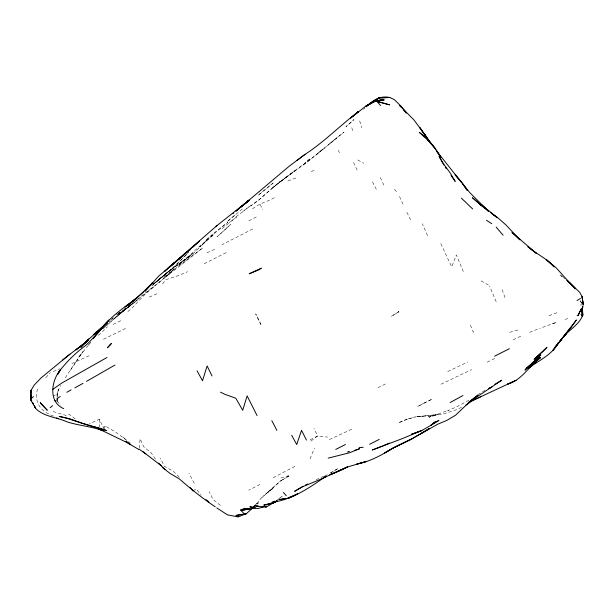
<?xml version="1.0" encoding="UTF-8"?>
<svg xmlns="http://www.w3.org/2000/svg" width="614" height="614" viewBox="0 0 614 614"><rect width="100%" height="100%" fill="white"/><g stroke="black" fill="none" stroke-linecap="round" stroke-linejoin="round"><path stroke-width="0.46" stroke-dasharray="3.07 2.3" d="M103.144 429.808L103.175 427.237L99.338 419.255L89.145 424.044M57.133 397.596L56.964 401.978L57.048 397.611M57.064 396.736L57.125 393.244L58.737 389.276L57.125 393.244L57.133 396.728M37.508 388.992C33.762 403.26 41.291 411.948 54.416 416.445M139.194 448.197L140.153 438.803L143.814 446.823L151.282 452.971L156.248 460.354M56.964 401.978L57.424 397.527M57.516 396.636L58.161 390.412L60.863 385.469M552.615 323.624L556.629 322.304L542.316 327.462M473.578 331.683L473.363 332.32L469.994 324.169M310.039 458.819L314.391 448.159M103.528 429.915L105.493 426.162L115.716 432.11L130.061 442.786M76.581 360.725L77.709 359.029L64.025 379.69M70.38 370.349L83.036 351.607L78.339 357.601L89.467 343.878M162.626 283.929L165.481 279.815L179.372 275.241L187.562 271.718M89.897 343.333L90.811 342.067M45.751 377.664L50.371 372.667M253.098 507.586L258.763 501.446L252.208 508.154M98.417 335.351L107.488 326.817M273.053 187.423L258.678 200.195L251.149 205.613L258.532 200.149L280.345 181.36L272.831 187.592L295.05 170.631L287.582 176.157M252.584 208.86C259.131 203.173 268.441 201.538 275.839 196.848M104.871 326.694L131.089 304.559M108.785 321.966L110.136 320.738M110.812 320.132L113.506 317.676L112.101 318.873M152.479 285.111L172.703 268.103L187.124 254.035L172.841 267.85L153.4 284.006M151.727 285.932L165.105 274.297M188.498 252.239L186.38 254.112L188.437 252.3M234.732 215.092L227.134 221.777L242.292 208.967M159.793 278.802L152.226 285.026L174.315 267.006L157.43 280.89M153.439 287.275C143.185 294.49 136.277 305.012 126.561 312.618M118.279 313.524L119.646 312.342L118.195 313.601M102.991 328.943L115.862 317.062L137.398 299.893L129.984 305.879M158.32 280.022L154.214 283.461L167.323 272.524L182.918 261.027L167.323 272.524L159.011 279.477L159.609 279.009M136.745 299.655L160.323 281.273L174.199 269.492L202.866 247.795L166.041 276.799M322.097 149.854L316.172 154.935L344.009 132.064L328.406 144.528M111.963 318.981L113.321 317.814M252.891 507.571L258.371 502.904L253.283 506.68M363.572 109.284L364.939 108.125M286.485 176.725L279.639 182.235L309.088 160.653L336.886 137.797L336.15 138.365M222.053 228.6L236.52 216.972L229.191 222.59M117.412 314.36L119.469 312.649M160.569 278.165L167.323 272.524M322.949 149.171L308.489 160.853L293.776 171.344L272.831 187.592M164.36 274.972L172.703 268.103M129.961 305.895L159.617 281.941M116.522 315.013L120.075 312.104M277.789 499.627L282.148 496.166L277.774 499.689M169.825 273.737L158.873 282.563M130.252 305.672L113.628 318.973L129.239 306.478M236.022 216.803L251.057 205.283L243.083 211.3M310.914 441.075L317.707 435.932L327.607 437.114M126.921 307.622L129.04 306.025M129.746 305.488L133.982 302.295M477.884 394.625L485.436 390.036M193.057 490.954L196.219 488.851L201.154 495.214M330.693 473.003L338.467 468.206L330.278 473.026M468.881 400.259L457.276 406.591L447.683 410.643L448.42 410.352L429.063 417.267L438.135 414.358L428.111 416.706L443.154 414.028L456.831 409.599L461.92 407.12M294.927 466.348L271.887 478.413M125.54 328.475L101.763 340.087M248.793 220.871L256.514 216.895M259.968 484.446L248.739 490.21M226.113 252.661L203.196 264.266M252.784 228.945L222.091 244.687M53.195 396.045L55.337 394.963M310.185 439.731L317.707 435.932L313.984 428.633M316.08 479.688L324.054 476.042M377.917 387.703L385.408 383.996M487.125 362.199L494.754 358.492M440.944 384.234L471.698 369.59M447.721 371.547L467.63 362.06M513.097 339.88L520.902 336.15M113.137 324.361L121.234 320.508M351.661 429.217L327.362 440.553M89.107 355.721L71.984 363.534M103.175 427.237L105.493 426.162M206.88 252.776L214.762 249.292M149.179 297.153L157.03 293.722M529.544 332.304L540.297 328.122M295.787 178.022L287.598 181.069M311.252 171.544L315.811 169.664M53.311 371.485L59.88 368.822M324.867 475.72L327.308 474.745M549.039 315.726L558.702 311.996M347.547 452.157L349.22 451.513L347.539 452.034M347.486 452.127L349.22 451.513M565.064 319.457L567.82 318.543M280.936 478.037L289.125 475.466M347.678 452.004L349.389 451.474M576.746 315.749L578.964 315.074M509.697 332.335L517.932 329.987M580.199 305.012L581.934 304.79M425.794 415.947L416.077 416.852L436.07 414.726L416.607 416.814M580.445 314.629L582.179 314.483M53.157 411.534L65.944 415.44L68.829 414.089L76.059 419.546M357.732 159.947L363.833 163.278M481.054 280.897L489.373 285.571M562.37 276.745L559.531 274.542L562.409 276.853M563.076 277.298L565.202 278.948M220.357 505.383L212.989 499.405L209.197 491.637M123.184 437.191L126.637 440.438M179.326 477.162L173.363 471.299L164.199 466.156L160.515 458.159M394.411 189.411L397.949 193.065M57.14 401.072L60.709 405.194M580.376 300.883L581.811 303.37M580.276 300.753L581.65 303.147M194.247 483.287L188.905 473.148M372.491 181.874L376.328 189.373M504.969 297.613L502.152 289.601M406.913 212.329L410.682 220.05M260.159 204.508L262.669 209.696M353.518 162.48L357.264 170.362M380.35 177.484L384.042 185.466M399.522 196.572L403.16 204.577M440.798 243.604L451.697 266.89L456.317 254.91L463.294 271.603M427.551 235.615L422.309 223.734M496.181 301.75L489.604 286.17M338.329 150.246L339.419 152.802M359.689 120.897L361.799 127.697M351.807 127.689L353.019 132.494M99.338 419.255L99.437 426.891M90.212 342.85L88.623 344.976L90.197 342.904M206.642 240.627L192.389 254.396L184.86 260.129L192.673 253.597L178.229 265.678L199.803 246.053L214.002 234.364L199.696 247.012L206.642 240.627M225.499 229.229L217.118 236.743L230.726 224.394L225.499 229.229M212.958 233.919L205.345 240.734L227.863 222.253L212.958 233.919M273.99 486.749L259.922 499.397L266.545 493.311L273.621 487.838L266.637 493.357L281.289 480.394L273.99 486.749M346.78 125.97L345.958 126.722L353.986 119.546L346.78 125.97M309.709 158.995L302.464 165.465L309.709 158.995M273.13 183.033L257.895 195.505L273.13 183.033M190.632 254.956L183.624 260.812L175.696 266.123L190.632 254.956M124.642 309.042L118.226 314.214L125.724 308.182L124.642 309.042M171.498 271.242L163.477 277.674L175.143 268.372L171.498 271.242M398.624 311.912L391.295 316.356L398.624 311.912L398.286 311.175L398.586 311.935M288.158 476.456L280.728 480.9L288.726 476.126L288.158 476.456M425.141 402.431L417.528 406.568L432.394 399.016L425.141 402.431M407.067 419.155L398.386 422.869L406.744 419.423L415.54 416.86L407.067 419.155M260.935 324.522L255.685 313.884L260.935 324.522"/><path stroke-width="0.92" d="M31.007 394.84L30.999 400.474M31.045 392.108L31.068 390.289L34.323 384.955L41.038 377.948L68.415 355.376L88.47 340.156M30.7 398.463L31.068 390.289L30.7 399.745L31.091 398.655L33.379 396.613M582.387 309.364L582.932 314.844L582.041 316.018L582.648 306.854M582.202 309.372L581.857 311.981L583.024 305.549M63.679 408.632C48.161 402.078 51.223 380.642 60.41 369.881C67.548 360.948 75.668 352.858 84.916 346.104C93.881 338.345 100.581 328.505 108.893 320.101L95.239 335.996M266.614 506.005L266.069 507.141L255.247 505.936L258.087 505.951M556.284 345.644L553.053 350.241L576.4 319.94L570.728 327.999L563.215 337.117L569.232 329.672L564.819 335.106M557.359 344.109L558.433 342.574C552.285 354.815 539.031 360.257 528.623 368.131M93.336 338.736L96.436 334.415L107.343 322.78L98.57 330.892L101.916 327.845M564.274 335.781L559.891 341.223L566.484 333.433L565.095 334.968C571.319 328.574 579.739 323.54 582.932 314.844L582.179 314.483M96.383 334.599C106.629 320.117 120.881 309.609 135.034 299.279L127.443 305.542L143.661 291.85M561.296 339.695L554.657 347.739L562.677 338.053M533.566 362.114L540.727 354.746L524.978 370.158L532.238 363.196L539.982 357.171L525.998 368.661L533.566 362.114L531.617 363.918M165.742 270.244L164.798 271.211L182.987 255.616L159.087 275.747L144.981 291.213L152.732 282.593C143.96 291.22 135.341 300.169 125.056 307.038L135.425 299.617M106.959 322.887L81.961 345.36L87.15 341.353M192.389 247.542L199.696 240.865L168.919 267.52L173.939 262.961M252.423 508.192L246.329 513.711L238.132 516.865L227.433 514.854L216.788 507.908M190.325 249.414L186.925 252.438M406.345 112.938L401.487 106.675L394.334 99.629L389.798 97.488L379.26 97.849L365.23 106.606L350.54 118.118L358.33 111.71C340.064 125.494 324.123 142.057 304.82 154.521L289.033 166.363L243.85 204.493L249.015 200.241L217.026 225.545L167.238 268.825L176.832 260.935M366.389 106.782L369.912 103.666L369.605 104.012C374.832 98.547 382.292 95.776 389.798 97.488L378.485 97.941L379.26 97.849L371.086 102.906M52.689 405.662L50.125 407.704M93.543 334.469L107.366 322.55M185.62 253.574L178.889 259.231M357.302 112.523L358.131 111.802L353.472 115.839M236.029 211.093L242.476 205.705M52.758 389.383L61.845 383.021L106.913 357.525M236.237 210.97L238.846 208.791M468.459 402.569L477.892 395.132L470.746 400.75L455.527 415.248L446.862 420.375L437.59 424.266L411.38 439.156L393.497 447.813L411.679 438.941L429.217 428.626L420.559 433.952M217.026 225.545L215.783 226.581M529.752 367.095L536.482 361.5C526.843 369.16 520.158 380.933 507.433 384.172L516.059 380.312M233.174 213.526L233.635 213.15M241.003 207.002L249.061 200.494L243.942 204.546M62.674 359.988L69.965 354.148M83.404 344.193L75.952 349.873L86.543 341.814M296.838 160.546L305.035 154.352M325.328 476.625C309.118 488.061 292.095 499.658 271.941 502.39L273.337 503.112L277.275 500.571L266.069 507.141L263.936 505.03L271.342 503.273M326.226 476.103L322.503 478.682L326.349 476.211M469.119 402.155L501.753 380.189L494.869 384.349M57.348 398.44L60.249 396.46M466.041 404.979L473.156 400.236L514.77 380.903M577.083 300.499L580.353 298.481M303.001 486.334L294.62 491.33L302.479 486.795L320.631 479.25L347.47 466.978L366.596 461.398L356.795 464.061C370.019 461.659 381.831 454.982 393.129 447.997L384.533 453.009L393.351 447.936L411.679 438.941M86.551 381.348L114.941 365.069M66.857 392.269L71.063 389.905M74.877 387.848L82.967 383.382M450.1 402.554L462.964 395.539M379.222 439.417L369.582 444.313M335.72 449.44L345.459 444.505M433.806 423.015L438.88 420.444L430.506 425.556L435.694 421.503L431.082 425.233L421.841 430.506L411.38 434.328L421.841 430.506L402.178 438.665L372.291 450.008L382.085 446.217M494.623 356.174L509.39 348.729M305.381 485.16L307.752 483.986M488.429 388.731L491.837 387.073L488.637 388.555M473.156 400.236L472.312 400.643L480.823 396.736M271.941 502.39L274.473 501.201M382.906 445.864L389.422 443.032M354.961 450.254L359.697 448.665L349.642 452.756L328.206 458.121M240.35 509.881L243.789 508.883L250.151 508.837L241.003 510.556L243.436 512.913M263.943 506.78L257.711 508.584L249.806 506.872L252.615 507.01M241.003 510.556L249.261 508.714M255.508 507.885L249.146 509.282L243.789 508.883M263.936 505.03L273.337 503.112M286.101 498.315L279.071 499.619L288.987 498.192L297.529 493.902L287.866 497.985M236.106 515.415L246.329 513.711L236.106 515.415L238.132 516.865M359.152 447.614L363.212 447.284M67.156 418.05L59.136 416.461C71.377 418.871 82.744 424.259 94.901 427.022L83.059 423.43M376.796 101.31L376.129 101.157L389.568 104.848L376.796 101.31L380.603 105.508M98.324 429.025L103.129 430.66C91.379 426.431 78.792 425.656 66.918 421.81C56.588 417.067 43.924 416.898 35.597 408.402M98.47 427.897L92.33 426.316L106.759 430.629L98.47 427.897L98.923 428.027M100.589 429.8L130.805 444.398M82.161 423.146L68.852 418.51M54.615 400.65L55.529 401.042M220.51 392.162L225.031 394.38L235.784 398.225L242.714 410.282L247.112 395.869L257.089 415.586M31.79 400.735L30.923 400.297L35.643 408.341M129.316 443.976L126.039 441.251L129.308 443.968L138.626 449.371M56.688 417.827L58.2 418.748M486.495 220.326L491.722 223.688M215.268 506.826C202.505 498.345 190.716 488.844 179.219 478.813L169.894 473.317L162.38 467.384M139.102 449.141L145.81 453.823M490.448 212.421L497.954 217.855L505.867 224.87L519.897 239.821L511.999 232.468L536.529 253.521L527.917 246.705C536.291 254.058 546.882 258.402 554.227 266.952L546.36 259.653L556.2 267.834L568.618 281.649L579.654 292.295L582.064 296.455L583.17 304.429L582.064 296.455M142.97 451.758L161.451 465.865M481.798 205.828L479.818 204.285L488.921 210.794L497.163 217.74L491.215 213.104M483.21 206.926L488.268 210.809M484.07 207.678L472.442 197.739L480.11 204.523M566.73 280.322L575.502 288.818L568.042 281.151M164.966 469.533L158.642 463.109M206.035 499.573L208.89 502.06M472.673 208.983L461.398 198.138M488.575 211.185L481.56 204.823L488.23 211.024M286.254 495.721L283.415 492.466M488.268 210.955L470.071 192.934L462.05 183.064L467.239 190.317L461.789 182.228L455.097 174.767L461.475 182.373L436.178 150.491L440.852 157.721C435.802 147.644 428.265 139.094 419.278 132.34L429.048 140.99L435.771 149.302L427.221 139.194L429.063 141.228M569.408 282.363L575.049 288.403M400.95 106.951L399.775 105.608L413.844 119.83L425.648 135.617L430.422 143.008M403.306 109.637L406.245 112.991M190.079 487.524L193.057 490.954M496.158 227.103L503.112 235.231M451.006 175.489L455.212 181.429L450.093 172.795L443.937 164.445L439.094 156.486L443.861 164.974M429.777 141.849L424.658 134.543L430.898 143.745M445.327 167.246L446.355 168.75M425.533 136.185L419.93 127.727L425.517 136.154M197.086 370.848L202.505 380.741L207.125 365.936L211.983 375.921M291.673 435.242L296.708 444.528L301.551 430.353L306.44 440.061M271.825 420.682L276.876 430.345M35.213 407.496L34.361 405.8L35.175 407.55M32.634 402.439L33.478 404.142M582.126 297.015L583.17 304.429M581.988 310.408L582.041 316.018M581.596 308.289L577.904 315.742L581.596 308.289M58.913 372.061L57.493 374.647L60.41 369.881L58.913 372.061M110.098 344.861L107.412 347.739L111.41 343.479L110.098 344.861M546.867 347.37L543.083 351.423L534.042 359.282L546.867 347.37M87.733 340.056L80.871 347.324L88.8 338.966L87.733 340.056M537.434 359.697L530.35 366.658L540.619 357.609L537.434 359.697M249.015 200.241L240.849 206.91L249.023 200.256M275.586 501.423L274.12 502.62L275.579 501.446M261.211 268.211L259.354 269.646L249.246 273.79L261.211 268.211M366.389 105.846L365.23 106.606L373.611 101.571L383.428 99.407L372.176 101.909L384.257 99.867L373.611 101.571L366.389 105.846L375.116 101.287L366.389 105.846M347.624 466.847L338.913 471.191L329.833 474.775L347.624 466.847M47.171 410.167L40.294 402.792L47.171 410.167"/></g></svg>
